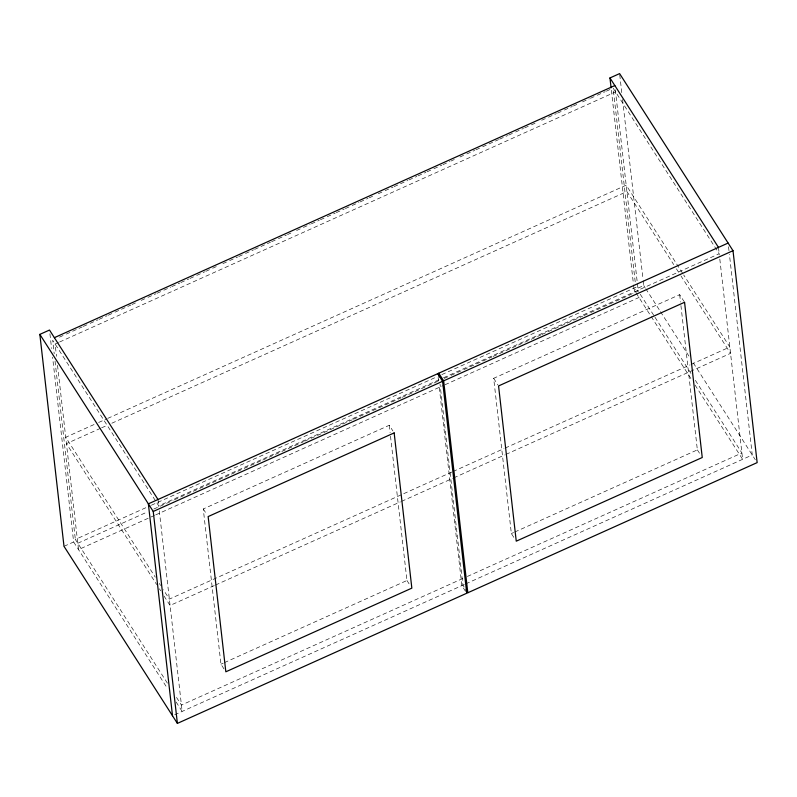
<?xml version="1.0" encoding="UTF-8"?>
<svg xmlns="http://www.w3.org/2000/svg" width="797" height="797" viewBox="0 0 797 797"><rect width="100%" height="100%" fill="white"/><g stroke="black" fill="none" stroke-linecap="round" stroke-linejoin="round"><path stroke-width="0.6" stroke-dasharray="3.98 2.99" d="M59.466 337.151L65.145 334.601M66.271 334.092L82.161 326.949M83.296 326.441L88.965 323.891M90.101 323.373L98.041 319.806M99.177 319.298L107.117 315.722M108.253 315.213L113.931 312.663M115.057 312.145L130.947 305.002M132.083 304.494L135.48 302.96M141.159 300.409L146.827 297.859M147.963 297.351L155.903 293.774M157.039 293.266L162.708 290.716M163.843 290.208L170.658 287.139M171.783 286.631L179.733 283.065M180.869 282.546L188.809 278.98M189.945 278.472L195.614 275.911M196.749 275.403L204.69 271.837M205.825 271.319L211.494 268.768M212.63 268.26L217.173 266.218M222.841 263.668L228.52 261.117M229.646 260.609L237.596 257.032M238.731 256.524L244.4 253.974M245.536 253.466L253.476 249.889M254.612 249.381L270.492 242.238M271.628 241.72L277.306 239.17M278.432 238.662L286.382 235.085M287.508 234.577L290.915 233.053M296.584 230.492L302.262 227.942M303.398 227.434L310.202 224.375M311.338 223.857L319.278 220.291M320.414 219.783L326.083 217.232M327.218 216.714L335.158 213.148M336.294 212.64L344.244 209.063M345.37 208.555L351.049 206.005M352.184 205.487L358.989 202.428M360.124 201.92L368.065 198.343M369.2 197.835L372.607 196.301M378.276 193.751L383.945 191.2M385.081 190.692L393.021 187.116M394.156 186.608L407.775 180.481M408.911 179.973L416.851 176.406M417.987 175.888L425.927 172.321M427.062 171.813L432.731 169.253M433.867 168.745L441.807 165.178M442.943 164.66L449.757 161.602M450.883 161.094L454.29 159.559M459.959 157.009L465.637 154.459M466.773 153.951L474.713 150.374M475.849 149.866L481.518 147.315M482.653 146.797L498.533 139.654M499.669 139.146L507.619 135.58M508.745 135.062L514.424 132.511M515.559 132.003L523.499 128.427M524.635 127.919L530.304 125.368M531.44 124.86L537.108 122.31M541.651 120.267L547.32 117.717M548.456 117.199L556.396 113.632M557.531 113.124L563.21 110.574M564.346 110.056L572.286 106.489M573.422 105.981L576.819 104.447M582.497 101.896L589.302 98.828M590.438 98.32L596.106 95.77M597.242 95.261L605.182 91.685M606.318 91.177L611.996 88.626M58.51 342.501L55.103 344.025L56.507 356.329M59.636 341.993L615.573 91.924M94.086 424.522L65.723 437.274L155.315 577.187M98.629 422.48L106.569 418.903M107.705 418.395L626.193 185.173L683.019 273.919M100.492 428.328L66.45 443.64L156.71 584.58M101.617 427.82L107.296 425.269M111.829 423.227L626.92 191.539L673.714 264.614M167.39 683.149L75.356 539.43L150.234 505.746M151.37 505.238L437.284 376.632M441.817 374.6L635.827 287.328L638.267 291.144L632.599 293.695M63.999 546.314L73.643 541.98L52.582 357.156M635.448 291.971L634.103 289.879L643.757 285.535L643.189 280.604M438.968 379.81L158.733 505.856L52.662 340.219L54.206 353.748M443.501 377.768L719.203 253.755L613.132 88.118L635.548 284.868M77.797 543.245L147.007 512.112M153.811 509.054L173.098 500.377M174.234 499.868L261.595 460.566M262.731 460.058L303.577 441.687M304.713 441.179L352.364 419.74M353.499 419.232L401.15 397.803M402.276 397.295L439.725 380.448M444.258 378.406L449.936 375.855M451.062 375.347L491.908 356.976M493.044 356.468L540.695 335.029M541.83 334.521L582.677 316.15M583.812 315.642L589.481 313.082M590.617 312.573L631.463 294.203M154.538 515.41L78.524 549.601L57.484 364.936M155.674 514.902L443.849 385.28M444.985 384.762L638.995 297.5L638.746 295.378M223.997 668.942L220.948 664.18L203.265 508.954L389.265 425.279L392.931 430.998M513.806 537.357L511.365 533.542L493.672 378.316L679.682 294.651L683.956 301.326M451.859 472.033L169.362 599.105L163.345 589.71M452.995 471.525L504.053 448.562M505.188 448.053L690.112 364.867M691.248 364.359L729.823 347.004L683.696 274.965M214.333 585.566L170.08 605.461L164.062 596.066M215.469 585.048L400.393 501.871M401.529 501.363L452.586 478.389M453.722 477.881L504.77 454.918M505.906 454.41L730.55 353.36L681.076 276.101M220.948 664.18L223.22 663.154M224.355 662.646L406.958 580.505L390.251 433.907M511.365 533.542L513.627 532.526M514.762 532.017L697.365 449.877L680.668 303.278M462.798 578.512L181.427 705.076L176.077 696.717M467.341 576.47L741.897 452.975L695.094 379.89M174.653 714.809L464.661 584.36M465.797 583.852L752.268 454.987L729.385 254.153M676.394 268.798L680.409 275.055M643.757 285.535L645.092 287.627M645.759 288.673L659.826 310.641M660.494 311.687L689.305 356.667M693.32 362.944L755.317 459.759M640.27 294.272L654.317 316.2M654.985 317.246L691.089 373.624M636.116 293.017L691.716 379.83M695.064 385.061L742.625 459.331L719.462 256.026M697.365 449.877L700.424 454.649M493.672 378.316L497.946 384.991M464.143 587.04L462.927 585.137L440.044 384.293M465.518 591.344L461.852 585.616L439.107 386.007M406.958 580.505L409.399 584.321M203.265 508.954L206.921 514.673M159.33 583.444L160.665 585.536M159.38 588.764L160.725 590.846M73.643 541.98L167.45 688.459M176.127 702.018L182.154 711.432L158.992 508.127M728.538 246.761L729.245 252.918M718.476 247.399L719.322 254.791M679.682 294.651L680.528 302.043M619.747 74.838L621.849 93.319M622.557 99.486L643.049 279.378M615.324 89.812L637.281 282.536M637.431 283.762L638.267 291.144M611.369 90.27L633.406 283.712M633.545 284.947L634.103 289.879M438.131 377.389L438.549 381.086M389.265 425.279L390.112 432.671M158.005 499.5L158.852 506.892M55.043 361.121L75.356 539.43M49.912 333.744L51.596 348.528"/><path stroke-width="1.2" d="M437.702 373.693L442.594 381.315L466.733 593.247L177.392 723.397L63.999 546.314L39.85 334.381L49.494 330.048L158.005 499.5M611.08 87.8L609.964 77.947L619.608 73.603L733.001 250.686L757.15 462.619L467.809 592.769L465.976 589.9M54.375 337.669L614.846 85.568M728.119 243.055L148.362 503.843L172.511 715.766M177.392 723.397L153.243 511.465L442.594 381.315M467.809 592.769L443.66 380.836L733.001 250.686M609.964 77.947L718.476 247.399M443.66 380.836L438.778 373.205L439.197 376.901M39.85 334.381L153.243 511.465M394.156 432.91L208.147 516.576L225.83 671.801L411.84 588.136L394.156 432.91M684.563 302.282L498.563 385.947L516.247 541.173L702.247 457.508L684.563 302.282"/></g></svg>
